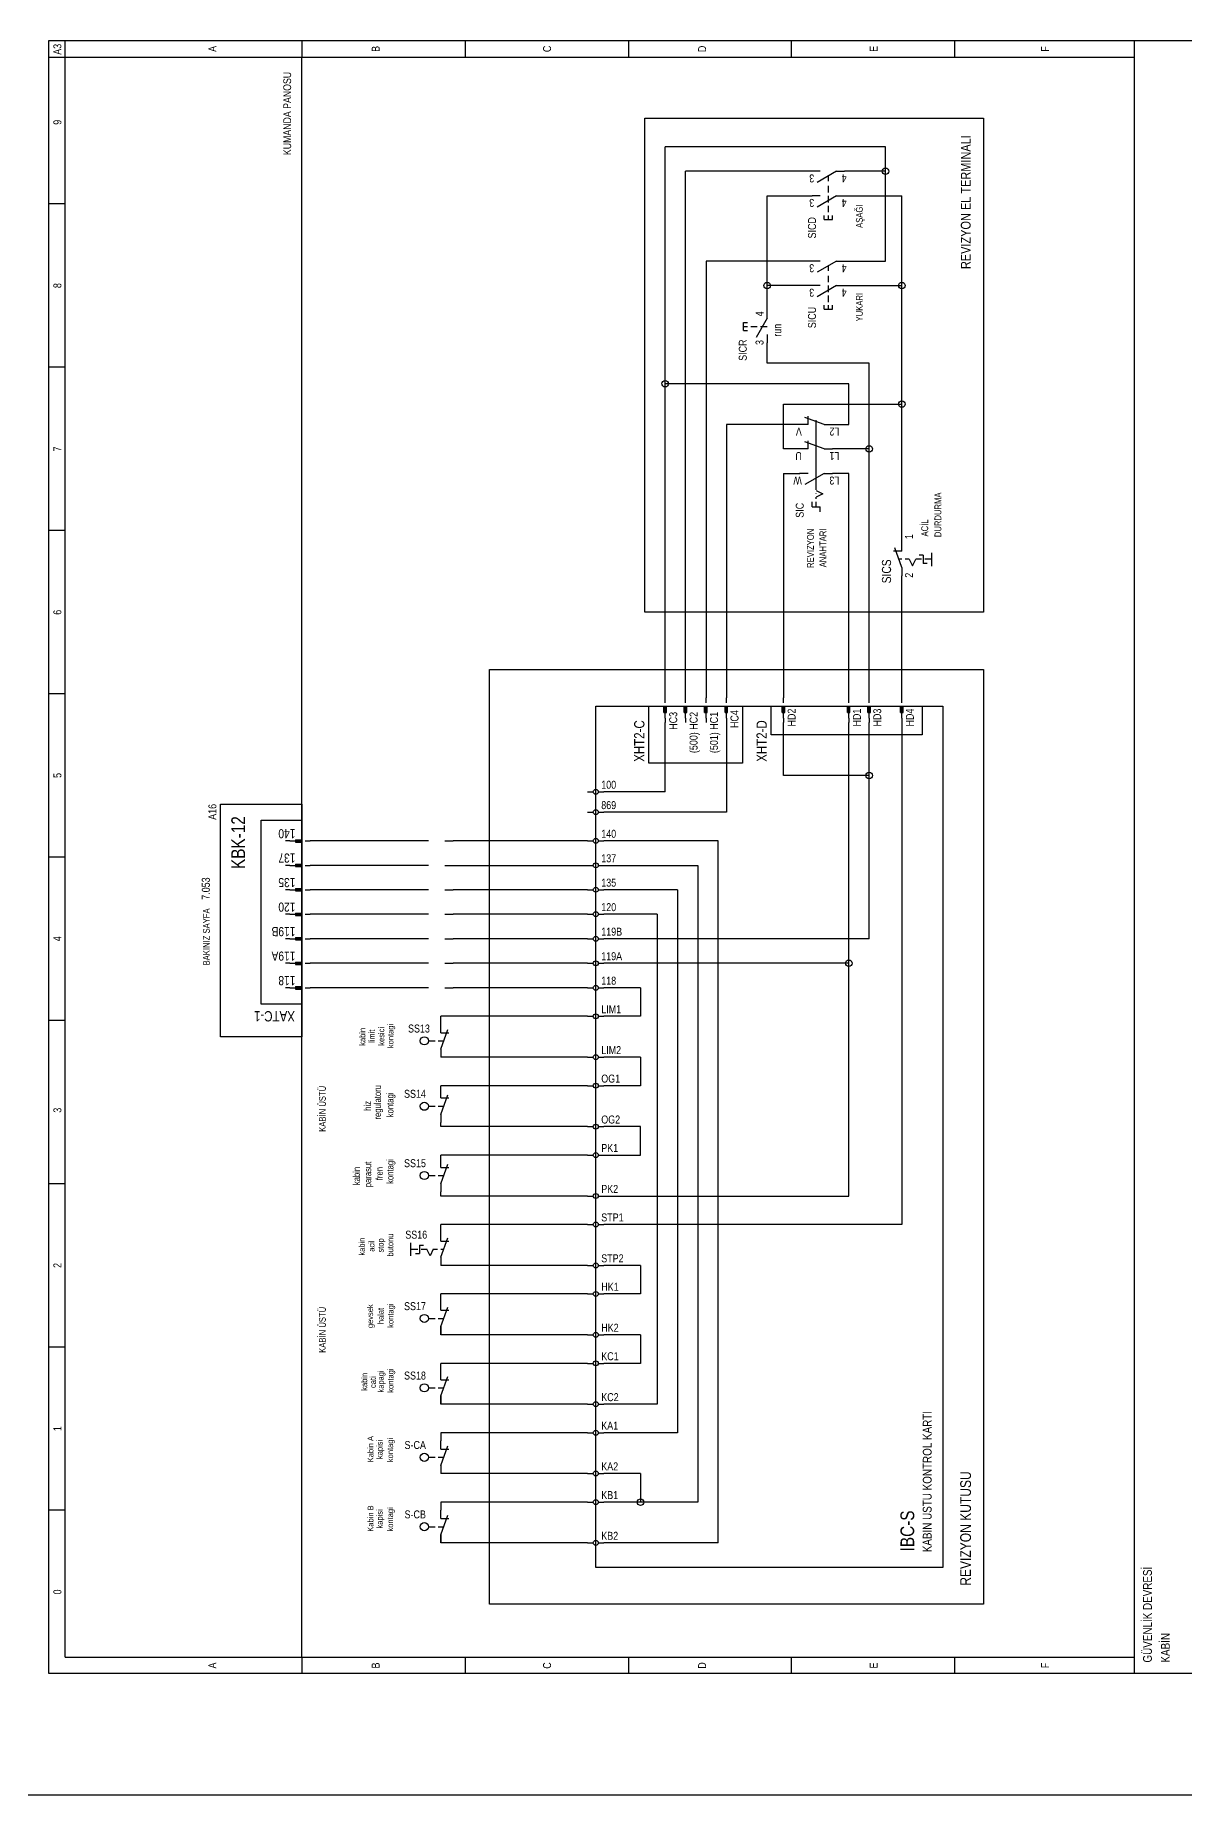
# Model space of a CAD drawing. Header units: centimetres. Extents: x 0 to 12547, y -30 to 2970.
# Drawn here: x 11151 to 11817, y 0 to 1019 of the extents above; entities that cross this region are included whole.
import ezdxf
from ezdxf.enums import TextEntityAlignment as Align

# ---------------------------------------------------------------- set-up
doc = ezdxf.new("R2010")
doc.units = ezdxf.units.CM
for name, color, linetype in [('SCOTT-CERCEVE', 7, 'CONTINUOUS'), ('SCOTT-ELEKTRIK', 3, 'CONTINUOUS'), ('SCOTT-ELEKTRIK-YAZI', 4, 'CONTINUOUS')]:
    doc.layers.add(name, color=color, linetype=linetype)
doc.styles.get("Standard").update_dxf_attribs({"font": 'arial.ttf', "width": 0.8})

msp = doc.modelspace()

# ---------------------------------------------------------------- linework, layer by layer
at = {"layer": 'SCOTT-CERCEVE'}
for points in [[(0, 0), (12546.7, 0), (12546.7, 2970), (0, 2970)], [(100, 0), (12521.7, 0), (12521.7, 2970), (100, 2970)]]:
    msp.add_lwpolyline(points, close=True, dxfattribs=at)
at = {"layer": 'SCOTT-ELEKTRIK'}
for p, q in [((11158.6, 70.2), (11158.6, 1016)), ((11158.6, 1016), (11825.3, 1016)), ((11168, 79.7), (11168, 1016)), ((11305.2, 1016), (11305.2, 1006.5)), ((11399.8, 1016), (11399.8, 1006.5)), ((11494.3, 1016), (11494.3, 1006.5)), ((11588.9, 1006.5), (11588.9, 1016)), ((11683.5, 1006.5), (11683.5, 1016)), ((11787.5, 70.2), (11787.5, 1016)), ((11158.6, 1006.5), (11787.5, 1006.5)), ((11305.2, 79.7), (11305.2, 1006.5)), ((11503.8, 684.9), (11503.8, 971)), ((11503.8, 971), (11700, 971)), ((11700, 971), (11700, 684.9)), ((11643.3, 954.5), (11515.6, 954.5)), ((11515.6, 817.3), (11515.6, 954.5)), ((11643.3, 940.3), (11643.3, 954.5)), ((11527.4, 635.3), (11527.4, 940.3)), ((11600.7, 940.3), (11527.4, 940.3)), ((11605.5, 940.3), (11600.7, 940.3)), ((11614.9, 940.3), (11603.7, 933.8)), ((11614.9, 940.3), (11619.6, 940.3)), ((11643.3, 940.3), (11619.6, 940.3)), ((11643.3, 888.3), (11643.3, 940.3)), ((11610.2, 934.6), (11610.2, 937.6)), ((11610.2, 928), (11610.2, 931.8)), ((11168, 921.4), (11158.6, 921.4)), ((11574.7, 926.1), (11600.7, 926.1)), ((11574.7, 874.1), (11574.7, 926.1)), ((11605.5, 926.1), (11600.7, 926.1)), ((11614.9, 926.1), (11603.7, 919.6)), ((11610.2, 922.3), (11610.2, 926.1)), ((11610.2, 916.6), (11610.2, 920.4)), ((11614.9, 926.1), (11619.6, 926.1)), ((11619.6, 926.1), (11652.7, 926.1)), ((11652.7, 874.1), (11652.7, 926.1)), ((11607.8, 912.4), (11607.8, 914.8)), ((11607.8, 912.4), (11612.5, 912.4)), ((11610.2, 912.4), (11610.2, 914.8)), ((11612.5, 912.4), (11612.5, 914.8)), ((11600.7, 888.3), (11539.3, 888.3)), ((11539.3, 888.3), (11539.3, 635.3)), ((11605.5, 888.3), (11600.7, 888.3)), ((11614.9, 888.3), (11603.7, 881.8)), ((11614.9, 888.3), (11619.6, 888.3)), ((11619.6, 888.3), (11643.3, 888.3)), ((11610.2, 882.6), (11610.2, 885.5)), ((11610.2, 876), (11610.2, 879.8)), ((11600.7, 874.1), (11574.7, 874.1)), ((11574.7, 859.9), (11574.7, 874.1)), ((11605.5, 874.1), (11600.7, 874.1)), ((11614.9, 874.1), (11603.7, 867.6)), ((11610.2, 870.3), (11610.2, 874.1)), ((11610.2, 864.6), (11610.2, 868.4)), ((11614.9, 874.1), (11619.6, 874.1)), ((11619.6, 874.1), (11652.7, 874.1)), ((11652.7, 805.5), (11652.7, 874.1)), ((11574.7, 855.2), (11574.7, 859.9)), ((11607.8, 860.4), (11607.8, 862.7)), ((11607.8, 860.4), (11612.5, 860.4)), ((11610.2, 860.4), (11610.2, 862.7)), ((11612.5, 860.4), (11612.5, 862.7)), ((11561, 852.8), (11563.4, 852.8)), ((11561, 848.1), (11561, 852.8)), ((11561, 850.4), (11563.4, 850.4)), ((11561, 848.1), (11563.4, 848.1)), ((11565.3, 850.4), (11569, 850.4)), ((11574.7, 855.2), (11568.3, 844)), ((11570.9, 850.4), (11574.7, 850.4)), ((11574.7, 845.7), (11574.7, 841)), ((11574.7, 829.2), (11574.7, 841)), ((11168, 826.8), (11158.6, 826.8)), ((11633.8, 829.2), (11574.7, 829.2)), ((11633.8, 779.5), (11633.8, 829.2)), ((11622, 817.3), (11515.6, 817.3)), ((11515.6, 635.3), (11515.6, 817.3)), ((11622, 793.7), (11622, 817.3)), ((11584.2, 779.5), (11584.2, 805.5)), ((11584.2, 805.5), (11652.7, 805.5)), ((11652.7, 725), (11652.7, 805.5)), ((11607.8, 793.7), (11596.5, 797.8)), ((11598.4, 793.7), (11598.4, 798.4)), ((11603.1, 755.9), (11603.1, 796.1)), ((11551.1, 793.7), (11551.1, 635.3)), ((11593.6, 793.7), (11551.1, 793.7)), ((11593.6, 793.7), (11593.4, 793.7)), ((11598.4, 793.7), (11593.6, 793.7)), ((11607.8, 793.7), (11612.5, 793.7)), ((11612.4, 793.7), (11612.5, 793.7)), ((11612.5, 793.7), (11622, 793.7)), ((11593.6, 779.5), (11584.2, 779.5)), ((11593.6, 779.5), (11593.4, 779.5)), ((11598.4, 779.5), (11593.6, 779.5)), ((11607.8, 779.5), (11596.5, 783.6)), ((11598.4, 779.5), (11598.4, 784.2)), ((11607.8, 779.5), (11612.5, 779.5)), ((11612.4, 779.5), (11612.5, 779.5)), ((11633.8, 779.5), (11612.5, 779.5)), ((11633.8, 635.3), (11633.8, 779.5)), ((11584.2, 765.3), (11593.6, 765.3)), ((11584.2, 765.3), (11584.2, 635.3)), ((11593.6, 765.3), (11593.4, 765.3)), ((11598.4, 765.3), (11593.6, 765.3)), ((11607.8, 765.3), (11596.6, 758.9)), ((11607.8, 765.3), (11612.5, 765.3)), ((11612.4, 765.3), (11612.5, 765.3)), ((11622, 765.3), (11612.5, 765.3)), ((11622, 635.3), (11622, 765.3)), ((11603.1, 755.4), (11606.9, 753.5)), ((11600.7, 745.9), (11600.7, 748.8)), ((11600.7, 745.9), (11605.5, 745.9)), ((11603.1, 753.5), (11603.1, 753.6)), ((11606.9, 753.5), (11603.1, 751.6)), ((11603.1, 750.7), (11603.1, 751.6)), ((11603.1, 745.9), (11603.1, 748.8)), ((11605.5, 743.1), (11605.5, 745.9)), ((11168, 732.2), (11158.6, 732.2)), ((11652.7, 720.3), (11652.7, 725)), ((11652.7, 720.3), (11648, 720.3)), ((11652.7, 710.9), (11648.6, 722.2)), ((11652.7, 715.6), (11651, 715.6)), ((11657, 715.6), (11654.6, 715.6)), ((11657, 715.6), (11658.9, 711.8)), ((11658.9, 711.8), (11660.8, 715.6)), ((11664.1, 715.6), (11660.8, 715.6)), ((11665, 717.9), (11662.7, 717.9)), ((11665, 717.9), (11665, 713.2)), ((11670.1, 715.6), (11666, 715.6)), ((11670.2, 711.7), (11670.2, 719.3)), ((11652.7, 710.9), (11652.7, 706.1)), ((11652.7, 635.3), (11652.7, 706.1)), ((11667.4, 713.2), (11665, 713.2)), ((11700, 684.9), (11503.8, 684.9)), ((11413.9, 110.4), (11413.9, 651.8)), ((11413.9, 651.8), (11700, 651.8)), ((11700, 651.8), (11700, 110.4)), ((11168, 637.7), (11158.6, 637.7)), ((11515.6, 632.4), (11515.6, 635.3)), ((11527.4, 632.4), (11527.4, 635.3)), ((11539.3, 632.4), (11539.3, 635.3)), ((11551.1, 632.4), (11551.1, 635.3)), ((11584.2, 632.4), (11584.2, 635.3)), ((11622, 632.4), (11622, 635.3)), ((11633.8, 632.4), (11633.8, 635.3)), ((11652.7, 632.4), (11652.7, 635.3)), ((11475.4, 131.7), (11475.4, 630.6)), ((11475.4, 630.6), (11676.4, 630.6)), ((11506.1, 597.5), (11506.1, 630.6)), ((11506.1, 630.6), (11560.5, 630.6)), ((11514.9, 630.6), (11516.3, 630.6)), ((11514.9, 626.8), (11514.9, 630.6)), ((11514.9, 626.8), (11516.3, 626.8)), ((11515.1, 626.8), (11515.1, 630.6)), ((11515.4, 626.8), (11515.4, 630.6)), ((11515.6, 623.5), (11515.6, 630.6)), ((11515.6, 623.5), (11515.6, 621.1)), ((11515.8, 626.8), (11515.8, 630.6)), ((11516.1, 626.8), (11516.1, 630.6)), ((11516.3, 626.8), (11516.3, 630.6)), ((11526.7, 630.6), (11528.1, 630.6)), ((11526.7, 626.8), (11526.7, 630.6)), ((11526.7, 626.8), (11528.1, 626.8)), ((11527, 626.8), (11527, 630.6)), ((11527.2, 626.8), (11527.2, 630.6)), ((11527.4, 623.5), (11527.4, 630.6)), ((11527.4, 623.5), (11527.4, 621.1)), ((11527.7, 626.8), (11527.7, 630.6)), ((11527.9, 626.8), (11527.9, 630.6)), ((11528.1, 626.8), (11528.1, 630.6)), ((11538.5, 630.6), (11540, 630.6)), ((11538.5, 626.8), (11538.5, 630.6)), ((11538.5, 626.8), (11540, 626.8)), ((11538.8, 626.8), (11538.8, 630.6)), ((11539, 626.8), (11539, 630.6)), ((11539.3, 623.5), (11539.3, 630.6)), ((11539.3, 623.5), (11539.3, 621.1)), ((11539.5, 626.8), (11539.5, 630.6)), ((11539.7, 626.8), (11539.7, 630.6)), ((11540, 626.8), (11540, 630.6)), ((11550.4, 630.6), (11551.8, 630.6)), ((11550.4, 626.8), (11550.4, 630.6)), ((11550.4, 626.8), (11551.8, 626.8)), ((11550.6, 626.8), (11550.6, 630.6)), ((11550.8, 626.8), (11550.8, 630.6)), ((11551.1, 623.5), (11551.1, 630.6)), ((11551.1, 623.5), (11551.1, 621.1)), ((11551.3, 626.8), (11551.3, 630.6)), ((11551.5, 626.8), (11551.5, 630.6)), ((11551.8, 626.8), (11551.8, 630.6)), ((11560.5, 630.6), (11560.5, 597.5)), ((11577.1, 614), (11577.1, 630.6)), ((11577.1, 630.6), (11664.6, 630.6)), ((11583.5, 630.6), (11584.9, 630.6)), ((11583.5, 626.8), (11583.5, 630.6)), ((11583.5, 626.8), (11584.9, 626.8)), ((11583.7, 626.8), (11583.7, 630.6)), ((11583.9, 626.8), (11583.9, 630.6)), ((11584.2, 623.5), (11584.2, 630.6)), ((11584.2, 623.5), (11584.2, 621.1)), ((11584.4, 626.8), (11584.4, 630.6)), ((11584.6, 626.8), (11584.6, 630.6)), ((11584.9, 626.8), (11584.9, 630.6)), ((11621.3, 630.6), (11622.7, 630.6)), ((11621.3, 626.8), (11621.3, 630.6)), ((11621.3, 626.8), (11622.7, 626.8)), ((11621.5, 626.8), (11621.5, 630.6)), ((11621.8, 626.8), (11621.8, 630.6)), ((11622, 623.5), (11622, 630.6)), ((11622, 623.5), (11622, 621.1)), ((11622.2, 626.8), (11622.2, 630.6)), ((11622.5, 626.8), (11622.5, 630.6)), ((11622.7, 626.8), (11622.7, 630.6)), ((11633.1, 630.6), (11634.5, 630.6)), ((11633.1, 626.8), (11633.1, 630.6)), ((11633.1, 626.8), (11634.5, 626.8)), ((11633.4, 626.8), (11633.4, 630.6)), ((11633.6, 626.8), (11633.6, 630.6)), ((11633.8, 623.5), (11633.8, 630.6)), ((11633.8, 623.5), (11633.8, 621.1)), ((11634.1, 626.8), (11634.1, 630.6)), ((11634.3, 626.8), (11634.3, 630.6)), ((11634.5, 626.8), (11634.5, 630.6)), ((11652, 630.6), (11653.5, 630.6)), ((11652, 626.8), (11652, 630.6)), ((11652, 626.8), (11653.5, 626.8)), ((11652.3, 626.8), (11652.3, 630.6)), ((11652.5, 626.8), (11652.5, 630.6)), ((11652.7, 623.5), (11652.7, 630.6)), ((11652.7, 623.5), (11652.7, 621.1)), ((11653, 626.8), (11653, 630.6)), ((11653.2, 626.8), (11653.2, 630.6)), ((11653.5, 626.8), (11653.5, 630.6)), ((11664.6, 630.6), (11664.6, 614)), ((11676.4, 630.6), (11676.4, 131.7)), ((11515.6, 580.9), (11515.6, 621.1)), ((11551.1, 621.1), (11551.1, 569.1)), ((11664.6, 614), (11577.1, 614)), ((11584.2, 590.4), (11584.2, 621.1)), ((11622, 481.6), (11622, 621.1)), ((11633.8, 590.4), (11633.8, 621.1)), ((11652.7, 621.1), (11652.7, 330.3)), ((11560.5, 597.5), (11506.1, 597.5)), ((11633.8, 590.4), (11584.2, 590.4)), ((11633.8, 495.8), (11633.8, 590.4)), ((11257.9, 439), (11257.9, 573.8)), ((11257.9, 573.8), (11305.2, 573.8)), ((11305.2, 573.8), (11305.2, 439)), ((11470.7, 580.9), (11474, 580.9)), ((11476.8, 580.9), (11480.1, 580.9)), ((11515.6, 580.9), (11480.1, 580.9)), ((11281.5, 458), (11281.5, 564.4)), ((11281.5, 564.4), (11305.2, 564.4)), ((11305.2, 564.4), (11305.2, 458)), ((11470.7, 569.1), (11474, 569.1)), ((11476.8, 569.1), (11480.1, 569.1)), ((11551.1, 569.1), (11480.1, 569.1)), ((11298.1, 552.5), (11295.7, 552.5)), ((11298.1, 552.5), (11305.2, 552.5)), ((11301.4, 553.2), (11305.2, 553.2)), ((11301.4, 553.2), (11301.4, 551.8)), ((11301.4, 553), (11305.2, 553)), ((11301.4, 552.8), (11305.2, 552.8)), ((11301.4, 552.3), (11305.2, 552.3)), ((11301.4, 552.1), (11305.2, 552.1)), ((11301.4, 551.8), (11305.2, 551.8)), ((11305.2, 553.2), (11305.2, 551.8)), ((11307.1, 552.5), (11309.9, 552.5)), ((11373.7, 552.5), (11309.9, 552.5)), ((11378.5, 552.5), (11373.7, 552.5)), ((11387.9, 552.5), (11392.7, 552.5)), ((11470.7, 552.5), (11392.7, 552.5)), ((11470.7, 552.5), (11474, 552.5)), ((11476.8, 552.5), (11480.1, 552.5)), ((11546.3, 552.5), (11480.1, 552.5)), ((11546.3, 145.9), (11546.3, 552.5)), ((11168, 543.1), (11158.6, 543.1)), ((11298.1, 538.3), (11295.7, 538.3)), ((11298.1, 538.3), (11305.2, 538.3)), ((11301.4, 539.1), (11305.2, 539.1)), ((11301.4, 539.1), (11301.4, 537.6)), ((11301.4, 538.8), (11305.2, 538.8)), ((11301.4, 538.6), (11305.2, 538.6)), ((11301.4, 538.1), (11305.2, 538.1)), ((11301.4, 537.9), (11305.2, 537.9)), ((11301.4, 537.6), (11305.2, 537.6)), ((11305.2, 539.1), (11305.2, 537.6)), ((11307.1, 538.3), (11309.9, 538.3)), ((11373.7, 538.3), (11309.9, 538.3)), ((11378.5, 538.3), (11373.7, 538.3)), ((11387.9, 538.3), (11392.7, 538.3)), ((11392.7, 538.3), (11470.7, 538.3)), ((11470.7, 538.3), (11474, 538.3)), ((11476.8, 538.3), (11480.1, 538.3)), ((11480.1, 538.3), (11534.5, 538.3)), ((11534.5, 538.3), (11534.5, 169.5)), ((11298.1, 524.2), (11295.7, 524.2)), ((11298.1, 524.2), (11305.2, 524.2)), ((11301.4, 524.9), (11305.2, 524.9)), ((11301.4, 524.9), (11301.4, 523.5)), ((11301.4, 524.6), (11305.2, 524.6)), ((11301.4, 524.4), (11305.2, 524.4)), ((11301.4, 523.9), (11305.2, 523.9)), ((11301.4, 523.7), (11305.2, 523.7)), ((11301.4, 523.5), (11305.2, 523.5)), ((11305.2, 524.9), (11305.2, 523.5)), ((11307.1, 524.2), (11309.9, 524.2)), ((11373.7, 524.2), (11309.9, 524.2)), ((11378.5, 524.2), (11373.7, 524.2)), ((11387.9, 524.2), (11392.7, 524.2)), ((11470.7, 524.2), (11392.7, 524.2)), ((11470.7, 524.2), (11474, 524.2)), ((11476.8, 524.2), (11480.1, 524.2)), ((11522.7, 524.2), (11480.1, 524.2)), ((11522.7, 524.2), (11522.7, 209.7)), ((11298.1, 510), (11295.7, 510)), ((11298.1, 510), (11305.2, 510)), ((11301.4, 510.7), (11305.2, 510.7)), ((11301.4, 510.7), (11301.4, 509.3)), ((11301.4, 510.4), (11305.2, 510.4)), ((11301.4, 510.2), (11305.2, 510.2)), ((11301.4, 509.7), (11305.2, 509.7)), ((11305.2, 510.7), (11305.2, 509.3)), ((11307.1, 510), (11309.9, 510)), ((11373.7, 510), (11309.9, 510)), ((11378.5, 510), (11373.7, 510)), ((11387.9, 510), (11392.7, 510)), ((11470.7, 510), (11392.7, 510)), ((11470.7, 510), (11474, 510)), ((11476.8, 510), (11480.1, 510)), ((11510.9, 510), (11480.1, 510)), ((11510.9, 510), (11510.9, 226.2)), ((11301.4, 509.5), (11305.2, 509.5)), ((11301.4, 509.3), (11305.2, 509.3)), ((11298.1, 495.8), (11295.7, 495.8)), ((11298.1, 495.8), (11305.2, 495.8)), ((11301.4, 496.5), (11305.2, 496.5)), ((11301.4, 496.5), (11301.4, 495.1)), ((11301.4, 496.3), (11305.2, 496.3)), ((11301.4, 496), (11305.2, 496)), ((11301.4, 495.6), (11305.2, 495.6)), ((11301.4, 495.3), (11305.2, 495.3)), ((11301.4, 495.1), (11305.2, 495.1)), ((11305.2, 496.5), (11305.2, 495.1)), ((11307.1, 495.8), (11309.9, 495.8)), ((11373.7, 495.8), (11309.9, 495.8)), ((11378.5, 495.8), (11373.7, 495.8)), ((11387.9, 495.8), (11392.7, 495.8)), ((11470.7, 495.8), (11392.7, 495.8)), ((11470.7, 495.8), (11474, 495.8)), ((11476.8, 495.8), (11480.1, 495.8)), ((11633.8, 495.8), (11480.1, 495.8)), ((11298.1, 481.6), (11295.7, 481.6)), ((11298.1, 481.6), (11305.2, 481.6)), ((11301.4, 482.3), (11305.2, 482.3)), ((11301.4, 482.3), (11301.4, 480.9)), ((11301.4, 482.1), (11305.2, 482.1)), ((11301.4, 481.8), (11305.2, 481.8)), ((11301.4, 481.4), (11305.2, 481.4)), ((11301.4, 481.1), (11305.2, 481.1)), ((11301.4, 480.9), (11305.2, 480.9)), ((11305.2, 482.3), (11305.2, 480.9)), ((11307.1, 481.6), (11309.9, 481.6)), ((11373.7, 481.6), (11309.9, 481.6)), ((11378.5, 481.6), (11373.7, 481.6)), ((11387.9, 481.6), (11392.7, 481.6)), ((11470.7, 481.6), (11392.7, 481.6)), ((11470.7, 481.6), (11474, 481.6)), ((11476.8, 481.6), (11480.1, 481.6)), ((11622, 481.6), (11480.1, 481.6)), ((11622, 346.8), (11622, 481.6)), ((11298.1, 467.4), (11295.7, 467.4)), ((11298.1, 467.4), (11305.2, 467.4)), ((11301.4, 468.1), (11305.2, 468.1)), ((11301.4, 468.1), (11301.4, 466.7)), ((11301.4, 467.9), (11305.2, 467.9)), ((11301.4, 467.7), (11305.2, 467.7)), ((11301.4, 467.2), (11305.2, 467.2)), ((11301.4, 466.9), (11305.2, 466.9)), ((11301.4, 466.7), (11305.2, 466.7)), ((11305.2, 468.1), (11305.2, 466.7)), ((11307.1, 467.4), (11309.9, 467.4)), ((11373.7, 467.4), (11309.9, 467.4)), ((11378.5, 467.4), (11373.7, 467.4)), ((11387.9, 467.4), (11392.7, 467.4)), ((11470.7, 467.4), (11392.7, 467.4)), ((11470.7, 467.4), (11474, 467.4)), ((11476.8, 467.4), (11480.1, 467.4)), ((11501.4, 467.4), (11480.1, 467.4)), ((11501.4, 467.4), (11501.4, 450.9)), ((11168, 448.5), (11158.6, 448.5)), ((11305.2, 458), (11281.5, 458)), ((11385.6, 446.1), (11385.6, 450.9)), ((11470.7, 450.9), (11385.6, 450.9)), ((11470.7, 450.9), (11474, 450.9)), ((11476.8, 450.9), (11480.1, 450.9)), ((11501.4, 450.9), (11480.1, 450.9)), ((11305.2, 439), (11257.9, 439)), ((11385.6, 441.4), (11385.6, 446.1)), ((11385.6, 431.9), (11389.7, 443.3)), ((11385.6, 441.4), (11390.3, 441.4)), ((11378.5, 436.7), (11382.4, 436.7)), ((11384.1, 436.7), (11387.3, 436.7)), ((11385.6, 431.9), (11385.6, 427.2)), ((11470.7, 427.2), (11385.6, 427.2)), ((11470.7, 427.2), (11474, 427.2)), ((11476.8, 427.2), (11480.1, 427.2)), ((11501.4, 427.2), (11480.1, 427.2)), ((11501.4, 427.2), (11501.4, 410.7)), ((11470.7, 410.7), (11385.6, 410.7)), ((11385.6, 408.3), (11385.6, 410.7)), ((11385.6, 403.6), (11385.6, 408.3)), ((11470.7, 410.7), (11474, 410.7)), ((11476.8, 410.7), (11480.1, 410.7)), ((11501.4, 410.7), (11480.1, 410.7)), ((11378.5, 398.8), (11382.4, 398.8)), ((11384.1, 398.8), (11387.3, 398.8)), ((11385.6, 394.1), (11389.7, 405.5)), ((11385.6, 403.6), (11390.3, 403.6)), ((11385.6, 394.1), (11385.6, 389.4)), ((11385.6, 387), (11385.6, 389.4)), ((11470.7, 387), (11385.6, 387)), ((11470.7, 387), (11474, 387)), ((11476.8, 387), (11480.1, 387)), ((11501.4, 387), (11480.1, 387)), ((11501.4, 370.5), (11501.4, 387)), ((11470.7, 370.5), (11385.6, 370.5)), ((11385.6, 368.1), (11385.6, 370.5)), ((11385.6, 363.4), (11385.6, 368.1)), ((11470.7, 370.5), (11474, 370.5)), ((11476.8, 370.5), (11480.1, 370.5)), ((11480.1, 370.5), (11501.4, 370.5)), ((11378.5, 358.7), (11382.4, 358.7)), ((11384.1, 358.7), (11387.3, 358.7)), ((11385.6, 353.9), (11389.7, 365.3)), ((11385.6, 363.4), (11390.3, 363.4)), ((11168, 353.9), (11158.6, 353.9)), ((11385.6, 353.9), (11385.6, 349.2)), ((11385.6, 346.8), (11385.6, 349.2)), ((11470.7, 346.8), (11385.6, 346.8)), ((11470.7, 346.8), (11474, 346.8)), ((11476.8, 346.8), (11480.1, 346.8)), ((11480.1, 346.8), (11622, 346.8)), ((11385.6, 325.6), (11385.6, 330.3)), ((11470.7, 330.3), (11385.6, 330.3)), ((11470.7, 330.3), (11474, 330.3)), ((11476.8, 330.3), (11480.1, 330.3)), ((11652.7, 330.3), (11480.1, 330.3)), ((11368.2, 312.1), (11368.2, 319.7)), ((11368.2, 316), (11372.3, 316)), ((11373.3, 318.4), (11375.6, 318.4)), ((11373.3, 318.4), (11373.3, 313.6)), ((11374.2, 316), (11377.5, 316)), ((11379.4, 312.2), (11377.5, 316)), ((11381.3, 316), (11379.4, 312.2)), ((11381.3, 316), (11383.7, 316)), ((11385.6, 320.7), (11385.6, 325.5)), ((11385.6, 311.3), (11389.7, 322.6)), ((11385.6, 320.7), (11390.3, 320.7)), ((11385.6, 316), (11387.3, 316)), ((11370.9, 313.6), (11373.3, 313.6)), ((11385.6, 311.3), (11385.6, 306.5)), ((11385.6, 306.5), (11385.6, 306.6)), ((11470.7, 306.6), (11385.6, 306.6)), ((11470.7, 306.6), (11474, 306.6)), ((11476.8, 306.6), (11480.1, 306.6)), ((11501.4, 306.6), (11480.1, 306.6)), ((11501.4, 306.6), (11501.4, 290.1)), ((11385.6, 285.4), (11385.6, 290.1)), ((11470.7, 290.1), (11385.6, 290.1)), ((11470.7, 290.1), (11474, 290.1)), ((11476.8, 290.1), (11480.1, 290.1)), ((11501.4, 290.1), (11480.1, 290.1)), ((11378.5, 275.9), (11382.4, 275.9)), ((11384.1, 275.9), (11387.3, 275.9)), ((11385.6, 280.6), (11385.6, 285.4)), ((11385.6, 271.2), (11389.7, 282.5)), ((11385.6, 280.6), (11390.3, 280.6)), ((11385.6, 271.2), (11385.6, 266.4)), ((11385.6, 266.4), (11385.6, 271.2)), ((11470.7, 266.4), (11385.6, 266.4)), ((11470.7, 266.4), (11474, 266.4)), ((11476.8, 266.4), (11480.1, 266.4)), ((11501.4, 266.4), (11480.1, 266.4)), ((11501.4, 266.4), (11501.4, 249.9)), ((11168, 259.3), (11158.6, 259.3)), ((11385.6, 245.2), (11385.6, 249.9)), ((11470.7, 249.9), (11385.6, 249.9)), ((11385.6, 240.4), (11385.6, 245.2)), ((11470.7, 249.9), (11474, 249.9)), ((11476.8, 249.9), (11480.1, 249.9)), ((11501.4, 249.9), (11480.1, 249.9)), ((11378.5, 235.7), (11382.4, 235.7)), ((11384.1, 235.7), (11387.3, 235.7)), ((11385.6, 231), (11389.7, 242.3)), ((11385.6, 240.4), (11390.3, 240.4)), ((11385.6, 231), (11385.6, 226.2)), ((11385.6, 226.2), (11385.6, 231)), ((11470.7, 226.2), (11385.6, 226.2)), ((11470.7, 226.2), (11474, 226.2)), ((11476.8, 226.2), (11480.1, 226.2)), ((11510.9, 226.2), (11480.1, 226.2)), ((11385.6, 209.7), (11385.6, 205)), ((11470.7, 209.7), (11385.6, 209.7)), ((11385.6, 200.2), (11385.6, 205)), ((11470.7, 209.7), (11474, 209.7)), ((11476.8, 209.7), (11480.1, 209.7)), ((11522.7, 209.7), (11480.1, 209.7)), ((11378.5, 195.5), (11382.4, 195.5)), ((11384.1, 195.5), (11387.3, 195.5)), ((11385.6, 190.8), (11389.7, 202.1)), ((11385.6, 200.2), (11390.3, 200.2)), ((11385.6, 190.8), (11385.6, 186.1)), ((11385.6, 190.8), (11385.6, 186.1)), ((11470.7, 186.1), (11385.6, 186.1)), ((11470.7, 186.1), (11474, 186.1)), ((11476.8, 186.1), (11480.1, 186.1)), ((11501.4, 186.1), (11480.1, 186.1)), ((11501.4, 186.1), (11501.4, 169.5)), ((11168, 164.8), (11158.6, 164.8)), ((11385.6, 169.5), (11385.6, 164.8)), ((11470.7, 169.5), (11385.6, 169.5)), ((11385.6, 160), (11385.6, 164.8)), ((11470.7, 169.5), (11474, 169.5)), ((11476.8, 169.5), (11480.1, 169.5)), ((11501.4, 169.5), (11480.1, 169.5)), ((11534.5, 169.5), (11501.4, 169.5)), ((11378.5, 155.3), (11382.4, 155.3)), ((11384.1, 155.3), (11387.3, 155.3)), ((11385.6, 150.6), (11389.7, 161.9)), ((11385.6, 160), (11390.3, 160)), ((11385.6, 150.6), (11385.6, 145.9)), ((11385.6, 145.9), (11385.6, 150.6)), ((11470.7, 145.9), (11385.6, 145.9)), ((11470.7, 145.9), (11474, 145.9)), ((11476.8, 145.9), (11480.1, 145.9)), ((11546.3, 145.9), (11480.1, 145.9)), ((11676.4, 131.7), (11475.4, 131.7)), ((11700, 110.4), (11413.9, 110.4)), ((11168, 79.7), (11787.5, 79.7)), ((11305.2, 79.7), (11305.2, 70.2)), ((11399.8, 79.7), (11399.8, 70.2)), ((11494.3, 79.7), (11494.3, 70.2)), ((11588.9, 70.2), (11588.9, 79.7)), ((11683.5, 70.2), (11683.5, 79.7)), ((11825.3, 70.2), (11158.6, 70.2))]:
    msp.add_line(p, q, dxfattribs=at)
for centre, radius in [((11643.3, 940.3), 1.89), ((11574.7, 874.1), 1.89), ((11652.7, 874.1), 1.89), ((11515.6, 817.3), 1.89), ((11652.7, 805.5), 1.89), ((11633.8, 779.5), 1.89), ((11633.8, 590.4), 1.89), ((11475.4, 580.9), 1.42), ((11475.4, 569.1), 1.42), ((11475.4, 552.5), 1.42), ((11475.4, 538.3), 1.42), ((11475.4, 524.2), 1.42), ((11475.4, 510), 1.42), ((11475.4, 495.8), 1.42), ((11475.4, 481.6), 1.42), ((11622, 481.6), 1.89), ((11475.4, 467.4), 1.42), ((11475.4, 450.9), 1.42), ((11376.1, 436.7), 2.36), ((11475.4, 427.2), 1.42), ((11475.4, 410.7), 1.42), ((11376.1, 398.8), 2.36), ((11475.4, 387), 1.42), ((11475.4, 370.5), 1.42), ((11376.1, 358.7), 2.36), ((11475.4, 346.8), 1.42), ((11475.4, 330.3), 1.42), ((11475.4, 306.6), 1.42), ((11475.4, 290.1), 1.42), ((11376.1, 275.9), 2.36), ((11475.4, 266.4), 1.42), ((11475.4, 249.9), 1.42), ((11376.1, 235.7), 2.36), ((11475.4, 226.2), 1.42), ((11475.4, 209.7), 1.42), ((11376.1, 195.5), 2.36), ((11475.4, 186.1), 1.42), ((11475.4, 169.5), 1.42), ((11501.4, 169.5), 1.89), ((11376.1, 155.3), 2.36), ((11475.4, 145.9), 1.42)]:
    msp.add_circle(centre, radius, dxfattribs=at)

# ---------------------------------------------------------------- texts
at = {"layer": 'SCOTT-ELEKTRIK-YAZI', "width": 0.8}
for s, height, rotation, p in [('A3', 4.63, 90, (11165.8, 1007.8)), ('3', 4.63, 180, (11602, 938.5)), ('3', 4.63, 180, (11602, 924.3)), ('3', 4.63, 180, (11602, 886.5)), ('3', 4.63, 180, (11602, 872.3)), ('run', 4.63, 90, (11582.9, 844.5)), ('3', 4.63, 90, (11572.6, 839.7)), ('V', 4.63, 180, (11594.8, 791.9)), ('U', 4.63, 180, (11594.8, 777.7)), ('W', 4.63, 180, (11594.8, 763.5)), ('DURDURMA', 3.97, 90, (11675.6, 728.4)), ('ACİL', 3.97, 90, (11668, 728.8)), ('1', 4.63, 90, (11659.2, 727.3)), ('XHT2-C', 5.96, 90, (11503.6, 598.3)), ('XHT2-D', 5.96, 90, (11574.5, 598.3)), ('140', 5.3, 180, (11301.4, 559.3)), ('137', 5.3, 180, (11301.4, 545.2)), ('7.053', 4.63, 90, (11251.8, 518.4)), ('135', 5.3, 180, (11301.4, 531)), ('120', 5.3, 180, (11301.4, 516.8)), ('119B', 5.3, 180, (11301.4, 502.6)), ('119A', 5.3, 180, (11301.4, 488.4)), ('118', 5.3, 180, (11301.4, 474.2)), ('XATC-1', 5.96, 180, (11301.1, 453.9)), ('KABIN USTU KONTROL KARTI', 5.107, 90, (11670, 140.5)), ('REVIZYON KUTUSU', 6.242, 90, (11692.8, 121.1)), ('IBC-S', 7.94, 90, (11659.9, 141)), ('GÜVENLİK DEVRESİ', 5.107, 90, (11797.6, 76.6)), ('KABİN', 5.11, 90, (11808, 76.6))]:
    msp.add_text(s, height=height, rotation=rotation, dxfattribs=at).set_placement(p)
for s, height, p in [('A', 4.63, (11255.6, 1011.2)), ('B', 4.63, (11350.2, 1011.2)), ('C', 4.63, (11449.5, 1011.2)), ('D', 4.63, (11539.3, 1011.2)), ('E', 4.63, (11638.7, 1011.2)), ('F', 4.63, (11738, 1011.2)), ('9', 4.63, (11165.8, 968.7)), ('AŞAĞI', 3.97, (11630.1, 914.3)), ('8', 4.63, (11165.8, 874.1)), ('YUKARI', 3.97, (11630.1, 861.6)), ('7', 4.63, (11165.8, 779.5)), ('SICS', 5.3, (11646.5, 708.6)), ('6', 4.63, (11165.8, 684.9)), ('5', 4.63, (11165.8, 590.4)), ('4', 4.63, (11165.8, 495.8)), ('kabin', 3.4, (11341.9, 439)), ('limit', 3.4, (11347.3, 439.3)), ('kesici', 3.4, (11352.9, 439.3)), ('kontagi', 3.4, (11358.2, 439.5)), ('KABİN ÜSTÜ', 3.97, (11319, 397.3)), ('regulatoru', 3.97, (11351, 401.1)), ('3', 4.63, (11165.8, 396.5)), ('hiz', 3.97, (11345.2, 399)), ('kontagi', 3.97, (11358.2, 399.6)), ('kontagi', 3.97, (11358.2, 361)), ('kabin', 3.97, (11338.8, 358.4)), ('parasut', 3.97, (11345.3, 359.3)), ('fren', 3.97, (11352, 359.8)), ('kabin', 3.4, (11341.6, 317.5)), ('acil', 3.4, (11347.2, 317.8)), ('stop', 3.4, (11352.5, 318.2)), ('butonu', 3.4, (11358.1, 318.4)), ('2', 4.63, (11165.8, 306.6)), ('KABİN ÜSTÜ', 3.97, (11319, 269.3)), ('gevsek', 3.4, (11346.4, 277.2)), ('halat', 3.4, (11352.5, 277.3)), ('kontagi', 3.4, (11358.2, 277.5)), ('kapagi', 3.4, (11352.6, 239.4)), ('kontagi', 3.4, (11358.2, 239.9)), ('kabin', 3.4, (11343, 239.2)), ('cati', 3.4, (11348, 239)), ('1', 4.63, (11165.8, 212.1)), ('Kabin A', 3.4, (11346.6, 200.2)), ('kapisi', 3.4, (11351.9, 200)), ('kontagi', 3.4, (11358, 199.7)), ('Kabin B', 3.4, (11346.6, 160)), ('kapisi', 3.4, (11351.9, 159.8)), ('kontagi', 3.4, (11358, 159.5)), ('0', 4.63, (11165.8, 117.5)), ('A', 4.63, (11255.6, 74.9)), ('B', 4.63, (11350.2, 74.9)), ('C', 4.63, (11449.5, 74.9)), ('D', 4.63, (11539.3, 74.9)), ('E', 4.63, (11638.7, 74.9)), ('F', 4.63, (11738, 74.9))]:
    msp.add_text(s, height=height, rotation=90, dxfattribs=at).set_placement(p, align=Align.CENTER)
for s, height, rotation, p in [('KUMANDA PANOSU', 4.54, 90, (11298.9, 997.9)), ('REVIZYON EL TERMINALI', 5.675, 90, (11692.6, 961.2)), ('4', 4.63, 180, (11617.9, 938.5)), ('4', 4.63, 180, (11617.9, 924.3)), ('SICD', 4.63, 90, (11603, 913.8)), ('4', 4.63, 180, (11617.9, 886.5)), ('4', 4.63, 180, (11617.9, 872.3)), ('4', 4.63, 90, (11572.6, 859.2)), ('SICU', 4.63, 90, (11603, 861.8)), ('SICR', 4.63, 90, (11562.9, 842.9)), ('L2', 4.63, 180, (11610.8, 791.9)), ('L1', 4.63, 180, (11610.8, 777.7)), ('L3', 4.63, 180, (11610.8, 763.5)), ('SIC', 4.63, 90, (11595.9, 748.3)), ('REVIZYON', 3.97, 90, (11601.8, 733.3)), ('ANAHTARI', 3.97, 90, (11609, 733.4)), ('2', 4.63, 90, (11659.2, 707.8)), ('HC3', 4.63, 90, (11522.6, 627.2)), ('(500) HC2', 4.63, 90, (11534.4, 627.2)), ('(501) HC1', 4.63, 90, (11546.2, 627.2)), ('HC4', 4.63, 90, (11558.1, 628.2)), ('HD2', 4.63, 90, (11591.2, 629.1)), ('HD1', 4.63, 90, (11629, 629.1)), ('HD3', 4.63, 90, (11640.8, 629.1)), ('HD4', 4.63, 90, (11659.7, 629.1)), ('A16', 4.63, 90, (11255.6, 573.9)), ('KBK-12', 7.94, 90, (11272.2, 566.8)), ('BAKINIZ SAYFA', 3.972, 90, (11251.8, 513.4))]:
    msp.add_text(s, height=height, rotation=rotation, dxfattribs=at).set_placement(p, align=Align.RIGHT)
for s, p in [('100', (11478.6, 582.7)), ('869', (11478.6, 570.9)), ('140', (11478.6, 554.3)), ('137', (11478.6, 540.1)), ('135', (11478.6, 526)), ('120', (11478.6, 511.8)), ('119B', (11478.6, 497.6)), ('119A', (11478.6, 483.4)), ('118', (11478.6, 469.2)), ('LIM1', (11478.6, 452.7)), ('LIM2', (11478.6, 429)), ('OG1', (11478.6, 412.5)), ('OG2', (11478.6, 388.8)), ('PK1', (11478.6, 372.3)), ('PK2', (11478.6, 348.6)), ('STP1', (11478.6, 332.1)), ('STP2', (11478.6, 308.4)), ('HK1', (11478.6, 291.9)), ('HK2', (11478.6, 268.2)), ('KC1', (11478.6, 251.7)), ('KC2', (11478.6, 228)), ('KA1', (11478.6, 211.5)), ('KA2', (11478.6, 187.9)), ('KB1', (11478.6, 171.3)), ('KB2', (11478.6, 147.7))]:
    msp.add_text(s, height=4.63, dxfattribs=at).set_placement(p)
for s, p in [('SS13', (11379.3, 441.5)), ('SS14', (11377, 403.7)), ('SS15', (11377, 363.5)), ('SS17', (11377, 280.7)), ('SS18', (11377, 240.5)), ('S-CA', (11377, 200.3)), ('S-CB', (11377, 160.1))]:
    msp.add_text(s, height=4.63, dxfattribs=at).set_placement(p, align=Align.RIGHT)
msp.add_text('SS16', height=4.63, dxfattribs=at).set_placement((11371.4, 322.1), align=Align.CENTER)

doc.saveas('drawing.dxf')
